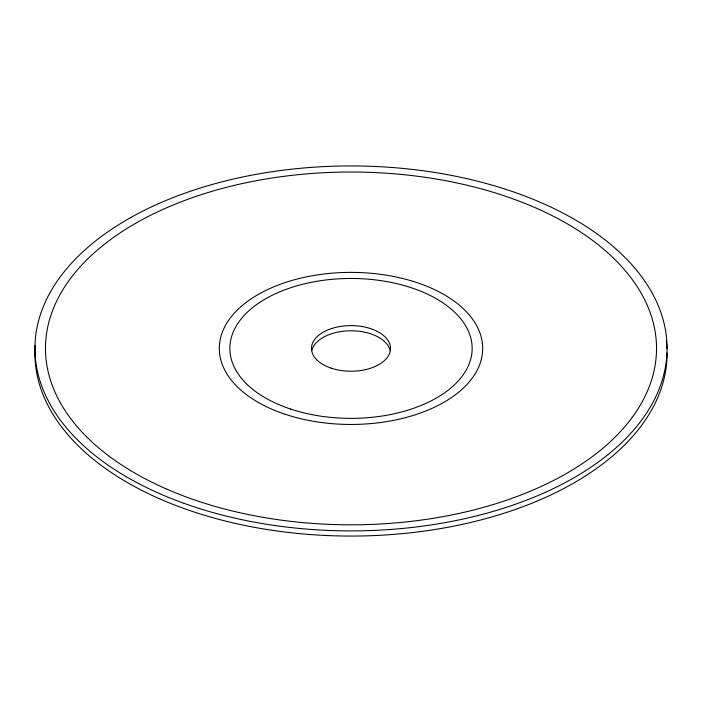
<?xml version="1.0" encoding="UTF-8"?>
<svg xmlns="http://www.w3.org/2000/svg" width="702" height="702" viewBox="0 0 702 702"><rect width="100%" height="100%" fill="white"/><g stroke="black" fill="none" stroke-linecap="round" stroke-linejoin="round"><path stroke-width="1.05" d="M311.828 350.605A39.505 22.806 0 0 1 351 330.774A39.505 22.806 0 0 1 390.172 350.605M667.067 352.974A316.067 182.476 0 0 1 344.533 536.021A316.067 182.476 0 0 1 35.24 345.507M666.321 341.032A316.067 182.476 0 0 1 666.953 348.631M184.196 503.413A316.067 182.476 0 0 0 666.9 354.326A316.067 182.476 0 0 0 201.904 187.522A316.067 182.476 0 0 0 184.196 503.413M167.111 489.285A305.528 176.395 0 0 0 654.246 369.928A305.528 176.395 0 0 0 231.642 186.039A305.528 176.395 0 0 0 167.111 489.285M285.152 414.268A131.695 76.035 0 0 0 482.695 348.42A131.695 76.035 0 0 0 285.152 282.573A131.695 76.035 0 0 0 285.152 414.268M290.417 408.994A121.156 69.954 0 0 0 472.156 348.42A121.156 69.954 0 0 0 290.417 287.838A121.156 69.954 0 0 0 290.417 408.994M331.247 368.173A39.505 22.806 0 0 0 390.505 348.42A39.505 22.806 0 0 0 331.247 328.668A39.505 22.806 0 0 0 331.247 368.173"/></g></svg>
